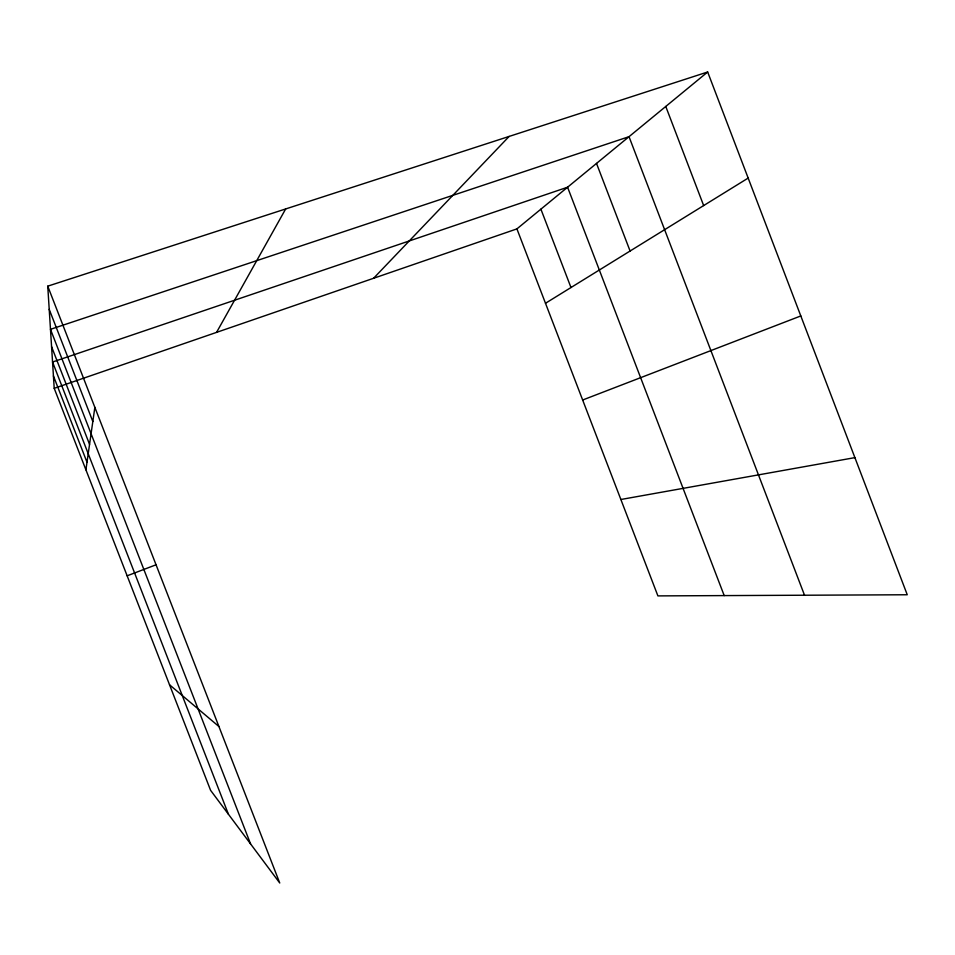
<?xml version="1.0" encoding="UTF-8"?>
<svg xmlns="http://www.w3.org/2000/svg" width="955" height="955" viewBox="0 0 955 955"><rect width="100%" height="100%" fill="white"/><g stroke="black" fill="none" stroke-linecap="round" stroke-linejoin="round"><path stroke-width="1.43" d="M85.914 469.824L94.855 407.343M216.558 332.376L285.676 208.942M373.584 278.275L509.146 136.422M516.918 228.89L707.667 71.995L907.25 594.762L657.9 595.896L516.918 228.89L54.208 388.315L210.601 790.346L279.743 883.005L47.75 286.166L707.667 71.995M545.496 303.272L748.159 178.084M582.657 400.014L800.803 315.95M127.146 575.805L156.047 564.787M620.869 499.501L854.892 457.624M169.536 684.783L218.91 726.504M49.218 309.348L92.826 421.525M250.556 843.886L50.484 329.332L629.023 136.684L804.528 595.228M51.582 346.725L89.555 444.385M228.424 814.233L52.549 362.017L567.58 187.216L724.2 595.598M53.432 375.936L87.001 462.256M596.517 163.412L630.085 251.022M540.9 209.169L570.983 287.539M665.766 106.459L703.656 205.576M47.75 286.166L54.208 388.315"/></g></svg>
